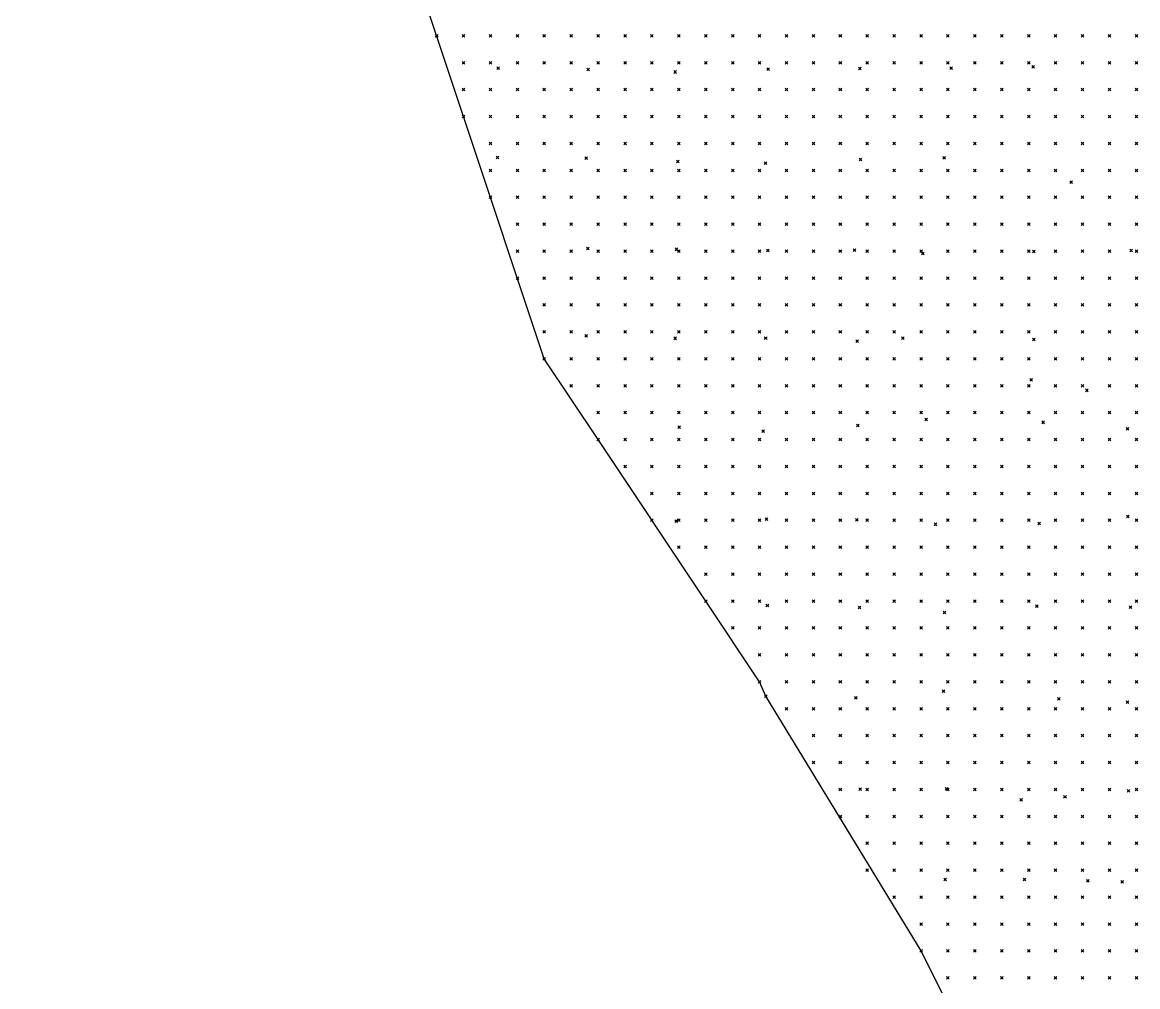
# Model space of a CAD drawing. Header units: metres. Extents: x 441556 to 446409, y 432338 to 461058.
# Drawn here: x 443239.5 to 443363.9, y 447828.1 to 447935.5 of the extents above; entities that cross this region are included whole.
import ezdxf

# ---------------------------------------------------------------- set-up
doc = ezdxf.new("R2010")
doc.units = ezdxf.units.M
doc.header["$MEASUREMENT"] = 0
doc.header["$PDMODE"] = 35
doc.header["$PDSIZE"] = 0.15
doc.layers.add('DTM-INT_YP', color=121, linetype='Continuous')
doc.layers.add('DTM-NOK-RevN_LIDAR_co_lidar', color=91, linetype='Continuous', lineweight=0)
doc.layers.add('DTM-NOK-RevN_RTK', color=32, linetype='Continuous', lineweight=0)

msp = doc.modelspace()

# ---------------------------------------------------------------- linework, layer by layer
at = {"layer": 'DTM-INT_YP'}
msp.add_polyline3d([(443345.706, 447820.063, 342.663), (443339.707, 447832.06, 342.307), (443322.407, 447860.44, 341.96), (443321.711, 447862.053, 342.018), (443315.712, 447871.051, 341.93), (443303.715, 447889.048, 342.163), (443297.716, 447898.046, 342.307), (443288.718, 447925.04, 342.377), (443282.72, 447943.036, 342.721), (443267.723, 447973.029, 341.74), (443261.724, 447982.027, 341.154), (443255.725, 447991.025, 341.162), (443252.726, 447997.024, 341.123), (443112.369, 447943.815, 351.039), (443112.369, 447940.816, 350.89), (443112.369, 447937.816, 350.771), (443115.368, 447931.818, 350.584), (443118.368, 447913.822, 350.135), (443121.367, 447895.825, 349.758), (443124.366, 447877.829, 349.438), (443127.366, 447859.833, 349.71), (443130.365, 447844.836, 350.14), (443133.365, 447826.84, 349.218)], dxfattribs=at)
at = {"layer": 'DTM-NOK-RevN_LIDAR_co_lidar'}
for p in [(443285.719, 447934.038, 342.5), (443288.718, 447934.038, 342.629), (443291.718, 447934.038, 342.884), (443294.717, 447934.038, 343.243), (443297.716, 447934.038, 343.553), (443300.716, 447934.038, 343.753), (443303.715, 447934.038, 343.995), (443306.714, 447934.038, 344.055), (443309.714, 447934.038, 344.124), (443312.713, 447934.038, 344.198), (443315.712, 447934.038, 344.228), (443318.712, 447934.038, 344.217), (443321.711, 447934.038, 344.245), (443324.71, 447934.038, 344.295), (443327.71, 447934.038, 344.344), (443330.709, 447934.038, 344.423), (443333.708, 447934.038, 344.521), (443336.708, 447934.038, 344.564), (443339.707, 447934.038, 344.551), (443342.706, 447934.038, 344.578), (443345.706, 447934.038, 344.708), (443348.705, 447934.038, 345.556), (443351.704, 447934.038, 346.937), (443354.704, 447934.038, 348.293), (443357.703, 447934.038, 349.801), (443360.702, 447934.038, 351.876), (443363.702, 447934.038, 354.161), (443288.718, 447931.038, 342.552), (443291.718, 447931.038, 342.685), (443294.717, 447931.038, 343.09), (443297.716, 447931.038, 343.422), (443300.716, 447931.038, 343.621), (443303.715, 447931.038, 343.895), (443306.714, 447931.038, 344.015), (443309.714, 447931.038, 344.091), (443312.713, 447931.038, 344.231), (443315.712, 447931.038, 344.211), (443318.712, 447931.038, 344.124), (443321.711, 447931.038, 344.142), (443324.71, 447931.038, 344.209), (443327.71, 447931.038, 344.263), (443330.709, 447931.038, 344.322), (443333.708, 447931.038, 344.451), (443336.708, 447931.038, 344.524), (443339.707, 447931.038, 344.518), (443342.706, 447931.038, 344.45), (443345.706, 447931.038, 344.735), (443348.705, 447931.038, 345.561), (443351.704, 447931.038, 346.816), (443354.704, 447931.038, 348.389), (443357.703, 447931.038, 350.166), (443360.702, 447931.038, 352.282), (443363.702, 447931.038, 354.49), (443288.718, 447928.039, 342.323), (443291.718, 447928.039, 342.447), (443294.717, 447928.039, 342.885), (443297.716, 447928.039, 343.254), (443300.716, 447928.039, 343.511), (443303.715, 447928.039, 343.805), (443306.714, 447928.039, 343.984), (443309.714, 447928.039, 344.059), (443312.713, 447928.039, 344.216), (443315.712, 447928.039, 344.251), (443318.712, 447928.039, 344.02), (443321.711, 447928.039, 344.166), (443324.71, 447928.039, 344.112), (443327.71, 447928.039, 344.196), (443330.709, 447928.039, 344.255), (443333.708, 447928.039, 344.365), (443336.708, 447928.039, 344.412), (443339.707, 447928.039, 344.449), (443342.706, 447928.039, 344.435), (443345.706, 447928.039, 344.789), (443348.705, 447928.039, 345.711), (443351.704, 447928.039, 347.072), (443354.704, 447928.039, 348.956), (443357.703, 447928.039, 351.569), (443360.702, 447928.039, 354.004), (443363.702, 447928.039, 355.215), (443288.718, 447925.04, 342.377), (443291.718, 447925.04, 342.318), (443294.717, 447925.04, 342.638), (443297.716, 447925.04, 343.02), (443300.716, 447925.04, 343.338), (443303.715, 447925.04, 343.625), (443306.714, 447925.04, 343.933), (443309.714, 447925.04, 344.083), (443312.713, 447925.04, 344.193), (443315.712, 447925.04, 344.217), (443318.712, 447925.04, 343.979), (443321.711, 447925.04, 344.04), (443324.71, 447925.04, 344.087), (443327.71, 447925.04, 344.112), (443330.709, 447925.04, 344.144), (443333.708, 447925.04, 344.285), (443336.708, 447925.04, 344.327), (443339.707, 447925.04, 344.416), (443342.706, 447925.04, 344.411), (443345.706, 447925.04, 344.941), (443348.705, 447925.04, 346.077), (443351.704, 447925.04, 347.444), (443354.704, 447925.04, 349.373), (443357.703, 447925.04, 352.063), (443360.702, 447925.04, 354.405), (443363.702, 447925.04, 355.59), (443291.718, 447922.04, 342.303), (443294.717, 447922.04, 342.381), (443297.716, 447922.04, 342.695), (443300.716, 447922.04, 343.071), (443303.715, 447922.04, 343.426), (443306.714, 447922.04, 343.72), (443309.714, 447922.04, 344.01), (443312.713, 447922.04, 344.157), (443315.712, 447922.04, 344.192), (443318.712, 447922.04, 343.944), (443321.711, 447922.04, 344.057), (443324.71, 447922.04, 344.144), (443327.71, 447922.04, 344.156), (443330.709, 447922.04, 344.182), (443333.708, 447922.04, 344.245), (443336.708, 447922.04, 344.345), (443339.707, 447922.04, 344.454), (443342.706, 447922.04, 344.456), (443345.706, 447922.04, 345.093), (443348.705, 447922.04, 346.404), (443351.704, 447922.04, 348.078), (443354.704, 447922.04, 350.3), (443357.703, 447922.04, 352.579), (443360.702, 447922.04, 354.27), (443363.702, 447922.04, 355.695), (443291.718, 447919.041, 342.249), (443294.717, 447919.041, 342.187), (443297.716, 447919.041, 342.387), (443300.716, 447919.041, 342.725), (443303.715, 447919.041, 343.174), (443306.714, 447919.041, 343.535), (443309.714, 447919.041, 343.855), (443312.713, 447919.041, 344.05), (443315.712, 447919.041, 344.191), (443318.712, 447919.041, 343.933), (443321.711, 447919.041, 344.007), (443324.71, 447919.041, 344.081), (443327.71, 447919.041, 344.113), (443330.709, 447919.041, 344.08), (443333.708, 447919.041, 344.144), (443336.708, 447919.041, 344.325), (443339.707, 447919.041, 344.335), (443342.706, 447919.041, 344.664), (443345.706, 447919.041, 345.637), (443348.705, 447919.041, 347.25), (443351.704, 447919.041, 349.401), (443354.704, 447919.041, 352.081), (443357.703, 447919.041, 354.312), (443360.702, 447919.041, 355.33), (443363.702, 447919.041, 356.136), (443291.718, 447916.042, 342.299), (443294.717, 447916.042, 342.177), (443297.716, 447916.042, 342.177), (443300.716, 447916.042, 342.523), (443303.715, 447916.042, 343.026), (443306.714, 447916.042, 343.399), (443309.714, 447916.042, 343.657), (443312.713, 447916.042, 343.871), (443315.712, 447916.042, 344.107), (443318.712, 447916.042, 343.884), (443321.711, 447916.042, 343.902), (443324.71, 447916.042, 343.916), (443327.71, 447916.042, 343.938), (443330.709, 447916.042, 344.021), (443333.708, 447916.042, 344.075), (443336.708, 447916.042, 344.133), (443339.707, 447916.042, 344.288), (443342.706, 447916.042, 345.172), (443345.706, 447916.042, 346.772), (443348.705, 447916.042, 349.26), (443351.704, 447916.042, 351.651), (443354.704, 447916.042, 353.813), (443357.703, 447916.042, 355.553), (443360.702, 447916.042, 356.152), (443363.702, 447916.042, 356.713), (443294.717, 447913.042, 342.254), (443297.716, 447913.042, 342.126), (443300.716, 447913.042, 342.424), (443303.715, 447913.042, 342.787), (443306.714, 447913.042, 343.194), (443309.714, 447913.042, 343.482), (443312.713, 447913.042, 343.702), (443315.712, 447913.042, 343.952), (443318.712, 447913.042, 343.86), (443321.711, 447913.042, 343.837), (443324.71, 447913.042, 343.872), (443327.71, 447913.042, 343.895), (443330.709, 447913.042, 343.909), (443333.708, 447913.042, 343.983), (443336.708, 447913.042, 343.958), (443339.707, 447913.042, 344.2), (443342.706, 447913.042, 346.163), (443345.706, 447913.042, 348.614), (443348.705, 447913.042, 351.284), (443351.704, 447913.042, 353.525), (443354.704, 447913.042, 355.053), (443357.703, 447913.042, 356.098), (443360.702, 447913.042, 356.603), (443363.702, 447913.042, 357.229), (443294.717, 447910.043, 342.248), (443297.716, 447910.043, 342.132), (443300.716, 447910.043, 342.23), (443303.715, 447910.043, 342.43), (443306.714, 447910.043, 342.75), (443309.714, 447910.043, 343.146), (443312.713, 447910.043, 343.492), (443315.712, 447910.043, 343.749), (443318.712, 447910.043, 343.803), (443321.711, 447910.043, 343.755), (443324.71, 447910.043, 343.829), (443327.71, 447910.043, 343.828), (443330.709, 447910.043, 343.83), (443333.708, 447910.043, 343.914), (443336.708, 447910.043, 343.889), (443339.707, 447910.043, 344.374), (443342.706, 447910.043, 346.671), (443345.706, 447910.043, 349.593), (443348.705, 447910.043, 352.453), (443351.704, 447910.043, 354.615), (443354.704, 447910.043, 355.694), (443357.703, 447910.043, 356.254), (443360.702, 447910.043, 356.863), (443363.702, 447910.043, 357.654), (443294.717, 447907.044, 342.188), (443297.716, 447907.044, 342.147), (443300.716, 447907.044, 342.067), (443303.715, 447907.044, 342.197), (443306.714, 447907.044, 342.436), (443309.714, 447907.044, 342.828), (443312.713, 447907.044, 343.291), (443315.712, 447907.044, 343.579), (443318.712, 447907.044, 343.719), (443321.711, 447907.044, 343.688), (443324.71, 447907.044, 343.783), (443327.71, 447907.044, 343.776), (443330.709, 447907.044, 343.853), (443333.708, 447907.044, 343.939), (443336.708, 447907.044, 343.959), (443339.707, 447907.044, 345.033), (443342.706, 447907.044, 347.817), (443345.706, 447907.044, 351.118), (443348.705, 447907.044, 353.603), (443351.704, 447907.044, 355.147), (443354.704, 447907.044, 355.995), (443357.703, 447907.044, 356.542), (443360.702, 447907.044, 357.269), (443363.702, 447907.044, 358.092), (443297.716, 447904.044, 342.201), (443300.716, 447904.044, 342.031), (443303.715, 447904.044, 342.098), (443306.714, 447904.044, 342.327), (443309.714, 447904.044, 342.689), (443312.713, 447904.044, 343.165), (443315.712, 447904.044, 343.475), (443318.712, 447904.044, 343.565), (443321.711, 447904.044, 343.609), (443324.71, 447904.044, 343.73), (443327.71, 447904.044, 343.784), (443330.709, 447904.044, 343.883), (443333.708, 447904.044, 343.927), (443336.708, 447904.044, 343.991), (443339.707, 447904.044, 345.441), (443342.706, 447904.044, 348.874), (443345.706, 447904.044, 352.52), (443348.705, 447904.044, 354.655), (443351.704, 447904.044, 355.571), (443354.704, 447904.044, 356.209), (443357.703, 447904.044, 356.929), (443360.702, 447904.044, 357.732), (443363.702, 447904.044, 358.517), (443297.716, 447901.045, 342.264), (443300.716, 447901.045, 342.097), (443303.715, 447901.045, 342.026), (443306.714, 447901.045, 342.277), (443309.714, 447901.045, 342.622), (443312.713, 447901.045, 343.024), (443315.712, 447901.045, 343.403), (443318.712, 447901.045, 343.41), (443321.711, 447901.045, 343.505), (443324.71, 447901.045, 343.682), (443327.71, 447901.045, 343.826), (443330.709, 447901.045, 343.854), (443333.708, 447901.045, 343.849), (443336.708, 447901.045, 343.889), (443339.707, 447901.045, 345.431), (443342.706, 447901.045, 348.994), (443345.706, 447901.045, 352.715), (443348.705, 447901.045, 354.916), (443351.704, 447901.045, 355.773), (443354.704, 447901.045, 356.39), (443357.703, 447901.045, 357.198), (443360.702, 447901.045, 357.997), (443363.702, 447901.045, 358.814), (443297.716, 447898.046, 342.307), (443300.716, 447898.046, 342.185), (443303.715, 447898.046, 342.027), (443306.714, 447898.046, 342.151), (443309.714, 447898.046, 342.524), (443312.713, 447898.046, 342.922), (443315.712, 447898.046, 343.337), (443318.712, 447898.046, 343.325), (443321.711, 447898.046, 343.405), (443324.71, 447898.046, 343.6), (443327.71, 447898.046, 343.831), (443330.709, 447898.046, 343.826), (443333.708, 447898.046, 343.822), (443336.708, 447898.046, 343.88), (443339.707, 447898.046, 345.068), (443342.706, 447898.046, 348.471), (443345.706, 447898.046, 352.067), (443348.705, 447898.046, 354.416), (443351.704, 447898.046, 355.696), (443354.704, 447898.046, 356.548), (443357.703, 447898.046, 357.384), (443360.702, 447898.046, 358.215), (443363.702, 447898.046, 359.09), (443300.716, 447895.046, 342.232), (443303.715, 447895.046, 342.098), (443306.714, 447895.046, 342.022), (443309.714, 447895.046, 342.437), (443312.713, 447895.046, 342.898), (443315.712, 447895.046, 343.286), (443318.712, 447895.046, 343.299), (443321.711, 447895.046, 343.287), (443324.71, 447895.046, 343.466), (443327.71, 447895.046, 343.729), (443330.709, 447895.046, 343.772), (443333.708, 447895.046, 343.814), (443336.708, 447895.046, 343.965), (443339.707, 447895.046, 344.745), (443342.706, 447895.046, 347.722), (443345.706, 447895.046, 350.906), (443348.705, 447895.046, 353.392), (443351.704, 447895.046, 355.301), (443354.704, 447895.046, 356.638), (443357.703, 447895.046, 357.66), (443360.702, 447895.046, 358.548), (443363.702, 447895.046, 359.439), (443303.715, 447892.047, 342.158), (443306.714, 447892.047, 342.009), (443309.714, 447892.047, 342.4), (443312.713, 447892.047, 342.857), (443315.712, 447892.047, 343.214), (443318.712, 447892.047, 343.256), (443321.711, 447892.047, 343.17), (443324.71, 447892.047, 343.297), (443327.71, 447892.047, 343.541), (443330.709, 447892.047, 343.671), (443333.708, 447892.047, 343.773), (443336.708, 447892.047, 343.932), (443339.707, 447892.047, 344.717), (443342.706, 447892.047, 346.967), (443345.706, 447892.047, 349.653), (443348.705, 447892.047, 352.341), (443351.704, 447892.047, 354.76), (443354.704, 447892.047, 356.626), (443357.703, 447892.047, 357.906), (443360.702, 447892.047, 358.781), (443363.702, 447892.047, 359.687), (443303.715, 447889.048, 342.163), (443306.714, 447889.048, 342.021), (443309.714, 447889.048, 342.333), (443312.713, 447889.048, 342.712), (443315.712, 447889.048, 343.003), (443318.712, 447889.048, 343.084), (443321.711, 447889.048, 343.069), (443324.71, 447889.048, 343.117), (443327.71, 447889.048, 343.318), (443330.709, 447889.048, 343.585), (443333.708, 447889.048, 343.742), (443336.708, 447889.048, 343.843), (443339.707, 447889.048, 344.606), (443342.706, 447889.048, 346.425), (443345.706, 447889.048, 349.102), (443348.705, 447889.048, 352.077), (443351.704, 447889.048, 354.686), (443354.704, 447889.048, 356.679), (443357.703, 447889.048, 357.997), (443360.702, 447889.048, 358.857), (443363.702, 447889.048, 359.787), (443306.714, 447886.048, 342.007), (443309.714, 447886.048, 342.219), (443312.713, 447886.048, 342.468), (443315.712, 447886.048, 342.712), (443318.712, 447886.048, 342.872), (443321.711, 447886.048, 342.97), (443324.71, 447886.048, 343.016), (443327.71, 447886.048, 343.128), (443330.709, 447886.048, 343.473), (443333.708, 447886.048, 343.677), (443336.708, 447886.048, 343.808), (443339.707, 447886.048, 344.54), (443342.706, 447886.048, 346.338), (443345.706, 447886.048, 349.137), (443348.705, 447886.048, 352.435), (443351.704, 447886.048, 355.073), (443354.704, 447886.048, 356.849), (443357.703, 447886.048, 358.099), (443360.702, 447886.048, 358.959), (443363.702, 447886.048, 359.879), (443309.714, 447883.049, 342.144), (443312.713, 447883.049, 342.287), (443315.712, 447883.049, 342.595), (443318.712, 447883.049, 342.879), (443321.711, 447883.049, 342.995), (443324.71, 447883.049, 343.008), (443327.71, 447883.049, 343.074), (443330.709, 447883.049, 343.354), (443333.708, 447883.049, 343.589), (443336.708, 447883.049, 343.793), (443339.707, 447883.049, 344.604), (443342.706, 447883.049, 346.631), (443345.706, 447883.049, 349.347), (443348.705, 447883.049, 352.806), (443351.704, 447883.049, 355.388), (443354.704, 447883.049, 356.841), (443357.703, 447883.049, 358.078), (443360.702, 447883.049, 358.951), (443363.702, 447883.049, 359.834), (443309.714, 447880.049, 341.973), (443312.713, 447880.049, 342.092), (443315.712, 447880.049, 342.507), (443318.712, 447880.049, 342.959), (443321.711, 447880.049, 343.109), (443324.71, 447880.049, 342.996), (443327.71, 447880.049, 343.037), (443330.709, 447880.049, 343.275), (443333.708, 447880.049, 343.48), (443336.708, 447880.049, 343.761), (443339.707, 447880.049, 344.5), (443342.706, 447880.049, 346.69), (443345.706, 447880.049, 349.817), (443348.705, 447880.049, 353.182), (443351.704, 447880.049, 355.334), (443354.704, 447880.049, 356.641), (443357.703, 447880.049, 357.998), (443360.702, 447880.049, 358.911), (443363.702, 447880.049, 359.703), (443312.713, 447877.05, 341.956), (443315.712, 447877.05, 342.346), (443318.712, 447877.05, 342.914), (443321.711, 447877.05, 343.215), (443324.71, 447877.05, 343.007), (443327.71, 447877.05, 343.009), (443330.709, 447877.05, 343.224), (443333.708, 447877.05, 343.446), (443336.708, 447877.05, 343.755), (443339.707, 447877.05, 344.404), (443342.706, 447877.05, 346.163), (443345.706, 447877.05, 349.39), (443348.705, 447877.05, 352.615), (443351.704, 447877.05, 354.733), (443354.704, 447877.05, 356.278), (443357.703, 447877.05, 357.75), (443360.702, 447877.05, 358.849), (443363.702, 447877.05, 359.625), (443315.712, 447874.051, 342.086), (443318.712, 447874.051, 342.613), (443321.711, 447874.051, 343.192), (443324.71, 447874.051, 343.086), (443327.71, 447874.051, 343.033), (443330.709, 447874.051, 343.215), (443333.708, 447874.051, 343.395), (443336.708, 447874.051, 343.756), (443339.707, 447874.051, 344.344), (443342.706, 447874.051, 345.55), (443345.706, 447874.051, 348.146), (443348.705, 447874.051, 351.66), (443351.704, 447874.051, 354.361), (443354.704, 447874.051, 355.924), (443357.703, 447874.051, 357.351), (443360.702, 447874.051, 358.699), (443363.702, 447874.051, 359.563), (443315.712, 447871.051, 341.93), (443318.712, 447871.051, 342.378), (443321.711, 447871.051, 342.921), (443324.71, 447871.051, 343.131), (443327.71, 447871.051, 343.044), (443330.709, 447871.051, 343.189), (443333.708, 447871.051, 343.328), (443336.708, 447871.051, 343.615), (443339.707, 447871.051, 344.113), (443342.706, 447871.051, 345.114), (443345.706, 447871.051, 347.339), (443348.705, 447871.051, 351.37), (443351.704, 447871.051, 354.409), (443354.704, 447871.051, 355.665), (443357.703, 447871.051, 356.957), (443360.702, 447871.051, 358.386), (443363.702, 447871.051, 359.439), (443318.712, 447868.052, 342.256), (443321.711, 447868.052, 342.555), (443324.71, 447868.052, 343.059), (443327.71, 447868.052, 343.043), (443330.709, 447868.052, 343.124), (443333.708, 447868.052, 343.215), (443336.708, 447868.052, 343.418), (443339.707, 447868.052, 343.951), (443342.706, 447868.052, 344.759), (443345.706, 447868.052, 346.446), (443348.705, 447868.052, 349.922), (443351.704, 447868.052, 353.355), (443354.704, 447868.052, 355.132), (443357.703, 447868.052, 356.278), (443360.702, 447868.052, 357.779), (443363.702, 447868.052, 359.117), (443321.711, 447865.053, 342.22), (443324.71, 447865.053, 342.727), (443327.71, 447865.053, 343.022), (443330.709, 447865.053, 343.061), (443333.708, 447865.053, 343.127), (443336.708, 447865.053, 343.273), (443339.707, 447865.053, 343.75), (443342.706, 447865.053, 344.452), (443345.706, 447865.053, 345.518), (443348.705, 447865.053, 347.989), (443351.704, 447865.053, 351.567), (443354.704, 447865.053, 354.235), (443357.703, 447865.053, 355.641), (443360.702, 447865.053, 357.057), (443363.702, 447865.053, 358.482), (443321.711, 447862.053, 342.018), (443324.71, 447862.053, 342.482), (443327.71, 447862.053, 342.987), (443330.709, 447862.053, 343.059), (443333.708, 447862.053, 343.083), (443336.708, 447862.053, 343.164), (443339.707, 447862.053, 343.596), (443342.706, 447862.053, 344.243), (443345.706, 447862.053, 345.195), (443348.705, 447862.053, 347.109), (443351.704, 447862.053, 350.561), (443354.704, 447862.053, 353.638), (443357.703, 447862.053, 355.15), (443360.702, 447862.053, 356.484), (443363.702, 447862.053, 358.011), (443324.71, 447859.054, 342.251), (443327.71, 447859.054, 342.843), (443330.709, 447859.054, 343.045), (443333.708, 447859.054, 343.063), (443336.708, 447859.054, 343.13), (443339.707, 447859.054, 343.415), (443342.706, 447859.054, 343.989), (443345.706, 447859.054, 344.944), (443348.705, 447859.054, 346.71), (443351.704, 447859.054, 350.028), (443354.704, 447859.054, 353.158), (443357.703, 447859.054, 354.714), (443360.702, 447859.054, 355.962), (443363.702, 447859.054, 357.447), (443327.71, 447856.055, 342.565), (443330.709, 447856.055, 342.953), (443333.708, 447856.055, 343.039), (443336.708, 447856.055, 343.125), (443339.707, 447856.055, 343.333), (443342.706, 447856.055, 343.831), (443345.706, 447856.055, 344.577), (443348.705, 447856.055, 345.986), (443351.704, 447856.055, 348.879), (443354.704, 447856.055, 352.2), (443357.703, 447856.055, 354.258), (443360.702, 447856.055, 355.509), (443363.702, 447856.055, 356.997), (443327.71, 447853.055, 342.301), (443330.709, 447853.055, 342.765), (443333.708, 447853.055, 343.037), (443336.708, 447853.055, 343.152), (443339.707, 447853.055, 343.301), (443342.706, 447853.055, 343.665), (443345.706, 447853.055, 344.186), (443348.705, 447853.055, 345.071), (443351.704, 447853.055, 348.21), (443354.704, 447853.055, 352.014), (443357.703, 447853.055, 353.994), (443360.702, 447853.055, 355.189), (443363.702, 447853.055, 356.49), (443330.709, 447850.056, 342.426), (443333.708, 447850.056, 342.936), (443336.708, 447850.056, 343.154), (443339.707, 447850.056, 343.296), (443342.706, 447850.056, 343.553), (443345.706, 447850.056, 343.99), (443348.705, 447850.056, 344.697), (443351.704, 447850.056, 347.355), (443354.704, 447850.056, 351.3), (443357.703, 447850.056, 353.721), (443360.702, 447850.056, 354.709), (443363.702, 447850.056, 355.992), (443330.709, 447847.057, 342.053), (443333.708, 447847.057, 342.605), (443336.708, 447847.057, 343.076), (443339.707, 447847.057, 343.263), (443342.706, 447847.057, 343.46), (443345.706, 447847.057, 343.879), (443348.705, 447847.057, 344.55), (443351.704, 447847.057, 346.308), (443354.704, 447847.057, 349.911), (443357.703, 447847.057, 353.048), (443360.702, 447847.057, 354.188), (443363.702, 447847.057, 355.482), (443333.708, 447844.057, 342.154), (443336.708, 447844.057, 342.825), (443339.707, 447844.057, 343.173), (443342.706, 447844.057, 343.329), (443345.706, 447844.057, 343.676), (443348.705, 447844.057, 344.294), (443351.704, 447844.057, 345.639), (443354.704, 447844.057, 348.562), (443357.703, 447844.057, 351.853), (443360.702, 447844.057, 353.695), (443363.702, 447844.057, 354.971), (443333.708, 447841.058, 341.773), (443336.708, 447841.058, 342.371), (443339.707, 447841.058, 342.944), (443342.706, 447841.058, 343.195), (443345.706, 447841.058, 343.443), (443348.705, 447841.058, 344), (443351.704, 447841.058, 345.193), (443354.704, 447841.058, 347.345), (443357.703, 447841.058, 350.429), (443360.702, 447841.058, 353.037), (443363.702, 447841.058, 354.345), (443336.708, 447838.059, 342.018), (443339.707, 447838.059, 342.683), (443342.706, 447838.059, 343.075), (443345.706, 447838.059, 343.279), (443348.705, 447838.059, 343.738), (443351.704, 447838.059, 344.676), (443354.704, 447838.059, 346.385), (443357.703, 447838.059, 349.249), (443360.702, 447838.059, 352.071), (443363.702, 447838.059, 353.575), (443339.707, 447835.059, 342.481), (443342.706, 447835.059, 342.976), (443345.706, 447835.059, 343.193), (443348.705, 447835.059, 343.516), (443351.704, 447835.059, 344.189), (443354.704, 447835.059, 345.479), (443357.703, 447835.059, 348.033), (443360.702, 447835.059, 350.994), (443363.702, 447835.059, 352.754), (443339.707, 447832.06, 342.307), (443342.706, 447832.06, 342.86), (443345.706, 447832.06, 343.141), (443348.705, 447832.06, 343.367), (443351.704, 447832.06, 343.83), (443354.704, 447832.06, 344.719), (443357.703, 447832.06, 346.649), (443360.702, 447832.06, 349.384), (443363.702, 447832.06, 351.573), (443342.706, 447829.061, 342.714), (443345.706, 447829.061, 343.093), (443348.705, 447829.061, 343.293), (443351.704, 447829.061, 343.577), (443354.704, 447829.061, 344.244), (443357.703, 447829.061, 345.499), (443360.702, 447829.061, 347.523), (443363.702, 447829.061, 350.034)]:
    msp.add_point(p, dxfattribs=at)
at = {"layer": 'DTM-NOK-RevN_RTK'}
for p in [(443292.575, 447930.421, 342.569), (443302.605, 447930.281, 343.666), (443312.287, 447930.001, 344.123), (443322.661, 447930.333, 343.826), (443332.896, 447930.397, 344.201), (443343.052, 447930.435, 344.373), (443352.205, 447930.566, 346.598), (443292.501, 447920.462, 342.071), (443302.394, 447920.39, 343.059), (443312.581, 447920.028, 343.986), (443322.37, 447919.826, 343.732), (443332.967, 447920.266, 343.872), (443342.27, 447920.422, 343.922), (443356.432, 447917.735, 354.667), (443302.558, 447910.321, 342.264), (443312.432, 447910.24, 343.549), (443322.635, 447910.098, 343.654), (443332.284, 447910.142, 343.688), (443339.912, 447909.763, 344.15), (443352.284, 447909.992, 355.092), (443363.122, 447910.113, 357.579), (443302.388, 447900.613, 341.799), (443312.312, 447900.324, 342.83), (443322.386, 447900.35, 343.484), (443332.569, 447900.014, 343.719), (443337.69, 447900.343, 343.74), (443352.264, 447900.201, 355.933), (443351.982, 447895.716, 356.053), (443358.194, 447894.53, 358.003), (443340.267, 447891.27, 344.577), (443353.306, 447890.963, 355.833), (443312.748, 447890.42, 342.858), (443322.112, 447889.992, 343.06), (443332.648, 447890.604, 343.832), (443362.71, 447890.255, 359.559), (443312.42, 447879.939, 341.971), (443322.477, 447880.187, 343.164), (443332.547, 447880.097, 343.462), (443362.75, 447880.482, 359.423), (443341.318, 447879.597, 344.893), (443352.874, 447879.703, 355.679), (443322.574, 447870.541, 343.191), (443332.846, 447870.345, 343.3), (443352.597, 447870.492, 354.921), (443363.05, 447870.359, 359.254), (443342.333, 447869.764, 344.677), (443322.407, 447860.44, 341.96), (443332.447, 447860.277, 343.124), (443342.221, 447860.998, 344.117), (443355.066, 447860.141, 354.077), (443362.721, 447859.796, 357.099), (443332.905, 447850.081, 342.951), (443342.558, 447850.141, 343.582), (443350.849, 447848.908, 345.373), (443355.749, 447849.227, 353.251), (443362.829, 447849.904, 355.492), (443342.4, 447840.039, 343.275), (443351.231, 447840.026, 344.618), (443358.28, 447839.878, 350.946), (443362.128, 447839.778, 353.404)]:
    msp.add_point(p, dxfattribs=at)

doc.saveas('drawing.dxf')
